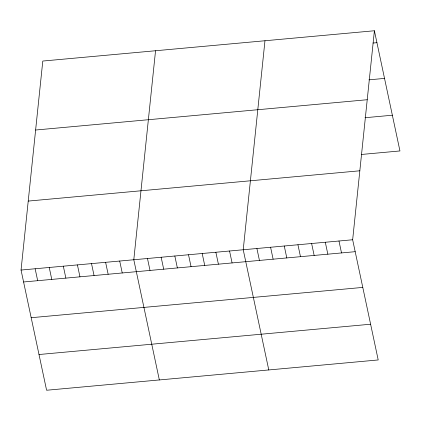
<?xml version="1.0" encoding="UTF-8"?>
<svg xmlns="http://www.w3.org/2000/svg" width="421" height="421" viewBox="0 0 421 421"><rect width="100%" height="100%" fill="white"/><g stroke="black" fill="none" stroke-linecap="round" stroke-linejoin="round"><path stroke-width="0.63" d="M374.401 30.754L352.656 239.76L378.205 359.95L46.599 390.246L21.05 270.05L42.795 61.05L374.401 30.754L399.95 150.95L361.518 154.46M155.544 50.752L133.799 259.752L159.343 379.947M264.972 40.753L243.227 249.753L268.777 369.948M373.027 43.042L376.937 42.684M368.901 79.837L384.531 78.411M35.617 130.021L367.228 99.724M364.996 117.722L392.356 115.222M28.228 201.08L359.834 170.789M21.05 270.05L352.656 239.76M23.587 281.981L355.192 251.684M31.18 317.708L362.786 287.411M39.006 354.519L370.612 324.223M338.979 241.007L341.515 252.937M325.301 242.259L327.838 254.184M311.619 243.506L314.155 255.436M297.942 244.754L300.478 256.684M284.264 246.006L286.801 257.936M270.587 247.253L273.118 259.183M256.905 248.506L259.441 260.436M229.55 251.005L232.082 262.936M215.868 252.253L218.404 264.183M202.191 253.505L204.727 265.435M188.513 254.752L191.05 266.682M174.831 256.005L177.367 267.935M161.154 257.252L163.69 269.182M147.476 258.505L150.013 270.429M119.701 261.041L122.237 272.971M105.608 262.325L108.144 274.255M91.515 263.614L94.051 275.545M77.422 264.904L79.958 276.834M63.329 266.188L65.865 278.118M49.236 267.477L51.772 279.407M35.143 268.766L37.679 280.696"/></g></svg>
